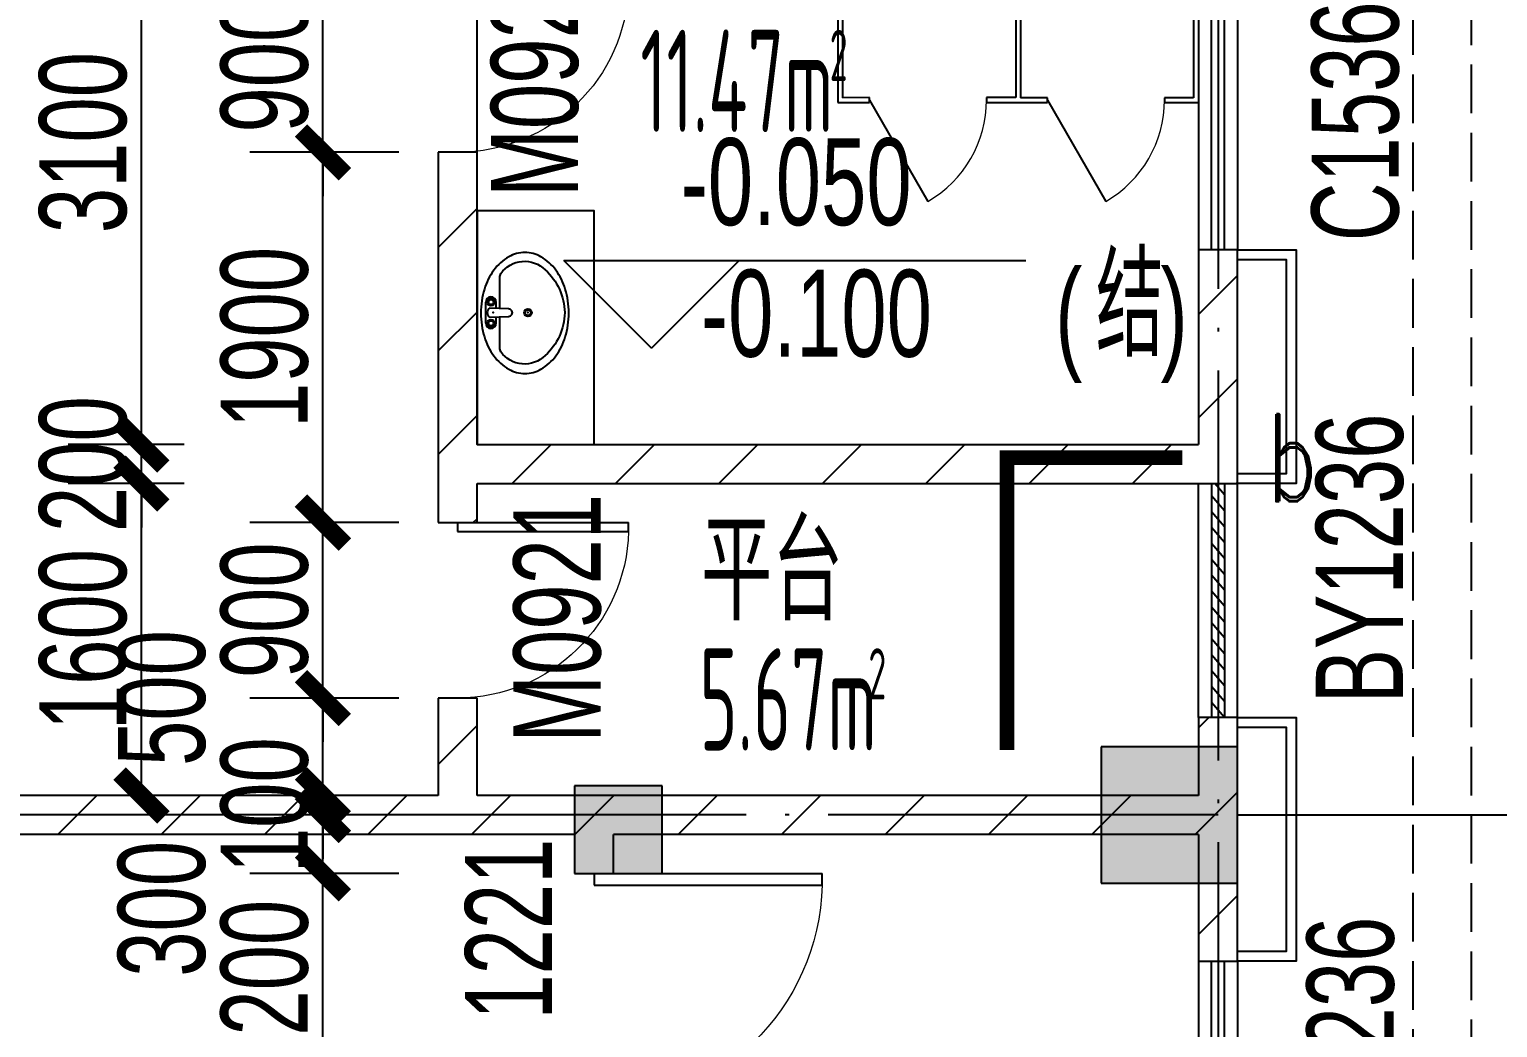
# Model space of a CAD drawing. Extents: x 1821501 to 1914341, y 446160 to 501460.
# Drawn here: x 1900945 to 1908475, y 472719 to 477841 of the extents above; entities that cross this region are included whole.
import ezdxf

# ---------------------------------------------------------------- set-up
doc = ezdxf.new("R2010")
doc.units = 0
doc.header["$LTSCALE"] = 1000
doc.linetypes.add('11#平面图$0$DASH', pattern=[0.35, 0.25, -0.1])
doc.linetypes.add('11#平面图$0$DOTE', pattern=[2.42, 2, -0.2, 0.02, -0.2])
doc.layers.get('0').update_dxf_attribs({"linetype": 'CONTINUOUS'})
doc.layers.get('Defpoints').update_dxf_attribs({"linetype": 'CONTINUOUS'})
for name, color, linetype in [('11#平面图$0$A-Anno-Dims', 3, 'CONTINUOUS'), ('11#平面图$0$A-Anno-Levl', 201, 'CONTINUOUS'), ('11#平面图$0$A-Anno-Note', 241, 'CONTINUOUS'), ('11#平面图$0$A-Grid', 222, '11#平面图$0$DOTE'), ('11#平面图$0$A-Grid-Iden', 11, 'CONTINUOUS'), ('11#平面图$0$A-Roof', 131, 'CONTINUOUS'), ('11#平面图$0$A-Wall-Patt', 13, 'CONTINUOUS'), ('11#平面图$0$AX-3-WALL-HXT-P03、P05、P07$0$X-Asst-Patt-Pstn', 3, 'CONTINUOUS'), ('11#平面图$0$PUB_HATCH', 8, 'CONTINUOUS'), ('11#平面图$0$S-Cols', 90, 'CONTINUOUS'), ('11#平面图$0$WALL', 2, 'CONTINUOUS'), ('11#平面图$0$WINDOW', 4, 'CONTINUOUS'), ('11#平面图$0$WINDOW_TEXT', 7, 'CONTINUOUS')]:
    doc.layers.add(name, color=color, linetype=linetype)
doc.layers.add('11#平面图$0$尺寸标注-柱', color=3, linetype='CONTINUOUS', lineweight=18)
doc.styles.add('11#平面图$0$_TCH_DIM', font='JZFZ_ENA', dxfattribs={"width": 0.7, "bigfont": 'JZFZ_CNB'})
doc.styles.add('11#平面图$0$_TCH_DIM_T3', font='JZFZ_ENA', dxfattribs={"width": 0.7, "bigfont": 'JZFZ_CNB'})
doc.styles.add('11#平面图$0$_TCH_LABEL', font='ROMAND', dxfattribs={"width": 0.7, "height": 5, "bigfont": 'JZFZ_CNB'})
doc.styles.add('11#平面图$0$_TCH_WINDOW', font='JZFZ_ENA', dxfattribs={"width": 0.7, "height": 5, "bigfont": 'JZFZ_CNB'})
doc.styles.add('11#平面图$0$STANDARD', font='GBENOR', dxfattribs={"bigfont": 'GBCBIG'})
doc.dimstyles.new('11#平面图$0$_TCH_ARCH&&150', dxfattribs={"dimtxt": 446.25, "dimasz": 225, "dimexe": 375, "dimexo": 375, "dimgap": 75, "dimtad": 1, "dimdec": 0, "dimzin": 0, "dimdsep": 46, "dimtxsty": '11#平面图$0$_TCH_DIM_T3', "dimblk": '11#平面图$0$_ArchTick', "dimcen": 0.09, "dimclrt": 7, "dimazin": 2, "dimtfac": 1, "dimtdec": 0, "dimtix": 1, "dimtmove": 2, "dimatfit": 3, "dimtolj": 1, "dimtzin": 0, "dimarcsym": 0})
pattern_1 = [(45, (0, 269.27), (-265.16515, 265.16515), [])]

# ---------------------------------------------------------------- blocks, each defined once
blk = doc.blocks.new('11#平面图$0$_ArchTick')
at = {"color": 0, "linetype": 'ByBlock', "const_width": 0.4}
blk.add_lwpolyline([(-0.5, -0.5), (0.5, 0.5)], dxfattribs=at)
blk = doc.blocks.new('*D300')
at = {"layer": '11#平面图$0$A-Grid-Iden', "color": 0, "lineweight": -2, "transparency": 16777216}
for p, q in [((1907415.6, 473810.5), (1911265.6, 473810.5)), ((1910890.6, 465410.5), (1910890.6, 473810.5)), ((1907415.6, 465410.5), (1911265.6, 465410.5))]:
    blk.add_line(p, q, dxfattribs=at)
at = {"layer": 'Defpoints', "color": 0, "transparency": 16777216}
for p in [(1907040.6, 473810.5), (1910890.6, 473810.5), (1907040.6, 465410.5)]:
    blk.add_point(p, dxfattribs=at)
at = {"layer": '11#平面图$0$A-Grid-Iden', "color": 0, "lineweight": -2, "transparency": 16777216, "xscale": 225, "yscale": 225, "zscale": 225}
for p, rotation in [((1910890.6, 473810.5), 90), ((1910890.6, 465410.5), 270)]:
    blk.add_blockref('11#平面图$0$_ArchTick', p, dxfattribs=dict(at, rotation=rotation))
at = {"layer": '11#平面图$0$A-Grid-Iden', "color": 7, "transparency": 16777216, "insert": (1910592.5, 469610.5), "char_height": 446.25, "attachment_point": 5, "rotation": 90, "style": '11#平面图$0$_TCH_DIM_T3'}
blk.add_mtext('\\A1;8400', dxfattribs=at)
blk = doc.blocks.new('*D301')
at = {"layer": '11#平面图$0$A-Grid-Iden', "color": 0, "lineweight": -2, "transparency": 16777216}
for p, q in [((1907415.6, 482210.5), (1911265.6, 482210.5)), ((1910890.6, 473810.5), (1910890.6, 482210.5)), ((1907415.6, 473810.5), (1911265.6, 473810.5))]:
    blk.add_line(p, q, dxfattribs=at)
at = {"layer": 'Defpoints', "color": 0, "transparency": 16777216}
for p in [(1907040.6, 482210.5), (1910890.6, 482210.5), (1907040.6, 473810.5)]:
    blk.add_point(p, dxfattribs=at)
at = {"layer": '11#平面图$0$A-Grid-Iden', "color": 0, "lineweight": -2, "transparency": 16777216, "xscale": 225, "yscale": 225, "zscale": 225}
for p, rotation in [((1910890.6, 482210.5), 90), ((1910890.6, 473810.5), 270)]:
    blk.add_blockref('11#平面图$0$_ArchTick', p, dxfattribs=dict(at, rotation=rotation))
at = {"layer": '11#平面图$0$A-Grid-Iden', "color": 7, "transparency": 16777216, "insert": (1910592.5, 478010.5), "char_height": 446.25, "attachment_point": 5, "rotation": 90, "style": '11#平面图$0$_TCH_DIM_T3'}
blk.add_mtext('\\A1;8400', dxfattribs=at)
blk = doc.blocks.new('*D304')
at = {"layer": '11#平面图$0$A-Grid-Iden', "color": 0, "lineweight": -2, "transparency": 16777216}
for p, q in [((1907790.6, 490710.5), (1912465.6, 490710.5)), ((1912090.6, 456910.5), (1912090.6, 490710.5)), ((1907790.6, 456910.5), (1912465.6, 456910.5))]:
    blk.add_line(p, q, dxfattribs=at)
at = {"layer": 'Defpoints', "color": 0, "transparency": 16777216}
for p in [(1907415.6, 490710.5), (1912090.6, 490710.5), (1907415.6, 456910.5)]:
    blk.add_point(p, dxfattribs=at)
at = {"layer": '11#平面图$0$A-Grid-Iden', "color": 0, "lineweight": -2, "transparency": 16777216, "xscale": 225, "yscale": 225, "zscale": 225}
for p, rotation in [((1912090.6, 490710.5), 90), ((1912090.6, 456910.5), 270)]:
    blk.add_blockref('11#平面图$0$_ArchTick', p, dxfattribs=dict(at, rotation=rotation))
at = {"layer": '11#平面图$0$A-Grid-Iden', "color": 7, "transparency": 16777216, "insert": (1911792.5, 473810.5), "char_height": 446.25, "attachment_point": 5, "rotation": 90, "style": '11#平面图$0$_TCH_DIM_T3'}
blk.add_mtext('\\A1;33800', dxfattribs=at)
blk = doc.blocks.new('11#平面图$0$$WINLIB2D$00000039')
at = {"color": 0}
for points in [[(-0.5, 0.5), (-0.5, -0.5)], [(0.5, 0.5), (-0.5, 0.5)], [(0.5, -0.5), (0.5, 0.5)], [(-0.5, 0.1667), (0.5, 0.1667)], [(-0.3839, -0.1667), (-0.448, 0.1667)], [(-0.3159, -0.1667), (-0.38, 0.1667)], [(-0.2479, -0.1667), (-0.312, 0.1667)], [(-0.1799, -0.1667), (-0.244, 0.1667)], [(-0.1119, -0.1667), (-0.176, 0.1667)], [(-0.0439, -0.1667), (-0.108, 0.1667)], [(0.0241, -0.1667), (-0.04, 0.1667)], [(0.0921, -0.1667), (0.028, 0.1667)], [(0.16, -0.1667), (0.0959, 0.1667)], [(0.228, -0.1667), (0.1639, 0.1667)], [(0.296, -0.1667), (0.2319, 0.1667)], [(0.364, -0.1667), (0.2999, 0.1667)], [(0.432, -0.1667), (0.3679, 0.1667)], [(0.5, -0.1667), (0.4359, 0.1667)], [(-0.4519, -0.1667), (-0.5, 0.0836)], [(-0.5, -0.1667), (0.5, -0.1667)], [(0.5, -0.5), (-0.5, -0.5)]]:
    blk.add_lwpolyline(points, dxfattribs=at)
blk = doc.blocks.new('11#平面图$0$$TCHSYS$WIN2D')
for p, q in [((-0.5, 0.5), (0.5, 0.5)), ((-0.5, 0.5), (-0.5, -0.5)), ((0.5, 0.5), (0.5, -0.5)), ((0.5, 0.1667), (-0.5, 0.1667)), ((0.5, -0.1667), (-0.5, -0.1667)), ((-0.5, -0.5), (0.5, -0.5))]:
    blk.add_line(p, q)
blk = doc.blocks.new('11#平面图$0$$TCHSYS$DOOR2D')
for p, q in [((0.45, 0.975), (0.5, 0.975)), ((0.45, 0), (0.45, 0.975)), ((0.5, 0), (0.5, 0.975)), ((0.5, 0), (0.45, 0))]:
    blk.add_line(p, q)
at = {"lineweight": 13}
blk.add_arc((0.475, 0), 0.975, 91.46928, 180, dxfattribs=at)
blk = doc.blocks.new('11#平面图$0$A$C7CF12DCB')
at = {"layer": '11#平面图$0$A-Wall-Patt'}
for points in [[(75800, 17250), (75100, 17250), (75100, 16550), (75800, 16550)], [(72850, 17050), (72400, 17050), (72400, 16600), (72850, 16600)]]:
    blk.add_hatch(color=256, dxfattribs=at).paths.add_polyline_path(points)
at = {"layer": '11#平面图$0$S-Cols'}
for p, q in [((75800, 17250), (75100, 17250)), ((75100, 17250), (75100, 16550)), ((75800, 16550), (75800, 17250)), ((72850, 17050), (72400, 17050)), ((72400, 17050), (72400, 16600)), ((72850, 16600), (72850, 17050)), ((72400, 16600), (72850, 16600)), ((75100, 16550), (75800, 16550))]:
    blk.add_line(p, q, dxfattribs=at)
blk = doc.blocks.new('*D191')
at = {"layer": '11#平面图$0$A-Anno-Dims', "color": 0, "lineweight": -2, "transparency": 16777216}
for p, q in [((73356.6, 23825), (72763.2, 23825)), ((73138.2, 22225), (73138.2, 23825)), ((73356.6, 22225), (72763.2, 22225))]:
    blk.add_line(p, q, dxfattribs=at)
at = {"layer": 'Defpoints', "color": 0, "transparency": 16777216}
for p in [(73138.2, 23825), (73731.6, 23825), (73731.6, 22225)]:
    blk.add_point(p, dxfattribs=at)
at = {"layer": '11#平面图$0$A-Anno-Dims', "color": 0, "lineweight": -2, "transparency": 16777216, "xscale": 225, "yscale": 225, "zscale": 225}
for p, rotation in [((73138.2, 23825), 90), ((73138.2, 22225), 270)]:
    blk.add_blockref('11#平面图$0$_ArchTick', p, dxfattribs=dict(at, rotation=rotation))
at = {"layer": '11#平面图$0$A-Anno-Dims', "color": 7, "transparency": 16777216, "insert": (72840.1, 23025), "char_height": 446.25, "attachment_point": 5, "rotation": 90, "style": '11#平面图$0$_TCH_DIM_T3'}
blk.add_mtext('\\A1;1600', dxfattribs=at)
blk = doc.blocks.new('*D192')
at = {"layer": '11#平面图$0$A-Anno-Dims', "color": 0, "lineweight": -2, "transparency": 16777216}
for p, q in [((73138.2, 24025), (73138.2, 24250)), ((73356.6, 24025), (72763.2, 24025)), ((73138.2, 23825), (73138.2, 24025)), ((73356.6, 23825), (72763.2, 23825)), ((73138.2, 23825), (73138.2, 23600))]:
    blk.add_line(p, q, dxfattribs=at)
at = {"layer": 'Defpoints', "color": 0, "transparency": 16777216}
for p in [(73138.2, 24025), (73731.6, 24025), (73731.6, 23825)]:
    blk.add_point(p, dxfattribs=at)
at = {"layer": '11#平面图$0$A-Anno-Dims', "color": 0, "lineweight": -2, "transparency": 16777216, "xscale": 225, "yscale": 225, "zscale": 225}
for p, rotation in [((73138.2, 24025), 270), ((73138.2, 23825), 90)]:
    blk.add_blockref('11#平面图$0$_ArchTick', p, dxfattribs=dict(at, rotation=rotation))
at = {"layer": '11#平面图$0$A-Anno-Dims', "color": 7, "transparency": 16777216, "insert": (72840.1, 23925), "char_height": 446.25, "attachment_point": 5, "rotation": 90, "style": '11#平面图$0$_TCH_DIM_T3'}
blk.add_mtext('\\A1;200', dxfattribs=at)
blk = doc.blocks.new('*D193')
at = {"layer": '11#平面图$0$A-Anno-Dims', "color": 0, "lineweight": -2, "transparency": 16777216}
for p, q in [((73356.6, 27125), (72763.2, 27125)), ((73138.2, 24025), (73138.2, 27125)), ((73356.6, 24025), (72763.2, 24025))]:
    blk.add_line(p, q, dxfattribs=at)
at = {"layer": 'Defpoints', "color": 0, "transparency": 16777216}
for p in [(73138.2, 27125), (73731.6, 27125), (73731.6, 24025)]:
    blk.add_point(p, dxfattribs=at)
at = {"layer": '11#平面图$0$A-Anno-Dims', "color": 0, "lineweight": -2, "transparency": 16777216, "xscale": 225, "yscale": 225, "zscale": 225}
for p, rotation in [((73138.2, 27125), 90), ((73138.2, 24025), 270)]:
    blk.add_blockref('11#平面图$0$_ArchTick', p, dxfattribs=dict(at, rotation=rotation))
at = {"layer": '11#平面图$0$A-Anno-Dims', "color": 7, "transparency": 16777216, "insert": (72840.1, 25575), "char_height": 446.25, "attachment_point": 5, "rotation": 90, "style": '11#平面图$0$_TCH_DIM_T3'}
blk.add_mtext('\\A1;3100', dxfattribs=at)
blk = doc.blocks.new('*D218')
at = {"layer": '11#平面图$0$A-Anno-Dims', "color": 0, "lineweight": -2, "transparency": 16777216}
for p, q in [((74068.8, 21825), (74068.8, 22050)), ((74457.7, 21825), (73693.8, 21825)), ((74068.8, 20625), (74068.8, 21825)), ((74457.7, 20625), (73693.8, 20625)), ((74068.8, 20625), (74068.8, 20400))]:
    blk.add_line(p, q, dxfattribs=at)
at = {"layer": 'Defpoints', "color": 0, "transparency": 16777216}
for p in [(74068.8, 21825), (74832.7, 21825), (74832.7, 20625)]:
    blk.add_point(p, dxfattribs=at)
at = {"layer": '11#平面图$0$A-Anno-Dims', "color": 0, "lineweight": -2, "transparency": 16777216, "xscale": 225, "yscale": 225, "zscale": 225}
for p, rotation in [((74068.8, 21825), 270), ((74068.8, 20625), 90)]:
    blk.add_blockref('11#平面图$0$_ArchTick', p, dxfattribs=dict(at, rotation=rotation))
at = {"layer": '11#平面图$0$A-Anno-Dims', "color": 7, "transparency": 16777216, "insert": (73770.7, 21225), "char_height": 446.25, "attachment_point": 5, "rotation": 90, "style": '11#平面图$0$_TCH_DIM_T3'}
blk.add_mtext('\\A1;1200', dxfattribs=at)
blk = doc.blocks.new('*D219')
at = {"layer": '11#平面图$0$A-Anno-Dims', "color": 0, "lineweight": -2, "transparency": 16777216}
for p, q in [((74457.7, 22125), (73693.8, 22125)), ((74068.8, 21825), (74068.8, 22125)), ((74457.7, 21825), (73693.8, 21825))]:
    blk.add_line(p, q, dxfattribs=at)
at = {"layer": 'Defpoints', "color": 0, "transparency": 16777216}
for p in [(74068.8, 22125), (74832.7, 22125), (74832.7, 21825)]:
    blk.add_point(p, dxfattribs=at)
at = {"layer": '11#平面图$0$A-Anno-Dims', "color": 0, "lineweight": -2, "transparency": 16777216, "xscale": 225, "yscale": 225, "zscale": 225}
for p, rotation in [((74068.8, 22125), 90), ((74068.8, 21825), 270)]:
    blk.add_blockref('11#平面图$0$_ArchTick', p, dxfattribs=dict(at, rotation=rotation))
at = {"layer": '11#平面图$0$A-Anno-Dims', "color": 7, "transparency": 16777216, "insert": (73243.8, 21643.3), "char_height": 446.25, "attachment_point": 5, "rotation": 90, "style": '11#平面图$0$_TCH_DIM_T3'}
blk.add_mtext('\\A1;300', dxfattribs=at)
blk = doc.blocks.new('*D220')
at = {"layer": '11#平面图$0$A-Anno-Dims', "color": 0, "lineweight": -2, "transparency": 16777216}
for p, q in [((74068.8, 22225), (74068.8, 22450)), ((74457.7, 22225), (73693.8, 22225)), ((74068.8, 22125), (74068.8, 22225)), ((74457.7, 22125), (73693.8, 22125)), ((74068.8, 22125), (74068.8, 21900))]:
    blk.add_line(p, q, dxfattribs=at)
at = {"layer": 'Defpoints', "color": 0, "transparency": 16777216}
for p in [(74068.8, 22225), (74832.7, 22225), (74832.7, 22125)]:
    blk.add_point(p, dxfattribs=at)
at = {"layer": '11#平面图$0$A-Anno-Dims', "color": 0, "lineweight": -2, "transparency": 16777216, "xscale": 225, "yscale": 225, "zscale": 225}
for p, rotation in [((74068.8, 22225), 270), ((74068.8, 22125), 90)]:
    blk.add_blockref('11#平面图$0$_ArchTick', p, dxfattribs=dict(at, rotation=rotation))
at = {"layer": '11#平面图$0$A-Anno-Dims', "color": 7, "transparency": 16777216, "insert": (73770.7, 22175), "char_height": 446.25, "attachment_point": 5, "rotation": 90, "style": '11#平面图$0$_TCH_DIM_T3'}
blk.add_mtext('\\A1;100', dxfattribs=at)
blk = doc.blocks.new('*D221')
at = {"layer": '11#平面图$0$A-Anno-Dims', "color": 0, "lineweight": -2, "transparency": 16777216}
for p, q in [((74457.7, 22725), (73693.8, 22725)), ((74068.8, 22225), (74068.8, 22725)), ((74457.7, 22225), (73693.8, 22225))]:
    blk.add_line(p, q, dxfattribs=at)
at = {"layer": 'Defpoints', "color": 0, "transparency": 16777216}
for p in [(74068.8, 22725), (74832.7, 22725), (74832.7, 22225)]:
    blk.add_point(p, dxfattribs=at)
at = {"layer": '11#平面图$0$A-Anno-Dims', "color": 0, "lineweight": -2, "transparency": 16777216, "xscale": 225, "yscale": 225, "zscale": 225}
for p, rotation in [((74068.8, 22725), 90), ((74068.8, 22225), 270)]:
    blk.add_blockref('11#平面图$0$_ArchTick', p, dxfattribs=dict(at, rotation=rotation))
at = {"layer": '11#平面图$0$A-Anno-Dims', "color": 7, "transparency": 16777216, "insert": (73243.8, 22725), "char_height": 446.25, "attachment_point": 5, "rotation": 90, "style": '11#平面图$0$_TCH_DIM_T3'}
blk.add_mtext('\\A1;500', dxfattribs=at)
blk = doc.blocks.new('*D222')
at = {"layer": '11#平面图$0$A-Anno-Dims', "color": 0, "lineweight": -2, "transparency": 16777216}
for p, q in [((74068.8, 23625), (74068.8, 23850)), ((74457.7, 23625), (73693.8, 23625)), ((74068.8, 22725), (74068.8, 23625)), ((74457.7, 22725), (73693.8, 22725)), ((74068.8, 22725), (74068.8, 22500))]:
    blk.add_line(p, q, dxfattribs=at)
at = {"layer": 'Defpoints', "color": 0, "transparency": 16777216}
for p in [(74068.8, 23625), (74832.7, 23625), (74832.7, 22725)]:
    blk.add_point(p, dxfattribs=at)
at = {"layer": '11#平面图$0$A-Anno-Dims', "color": 0, "lineweight": -2, "transparency": 16777216, "xscale": 225, "yscale": 225, "zscale": 225}
for p, rotation in [((74068.8, 23625), 270), ((74068.8, 22725), 90)]:
    blk.add_blockref('11#平面图$0$_ArchTick', p, dxfattribs=dict(at, rotation=rotation))
at = {"layer": '11#平面图$0$A-Anno-Dims', "color": 7, "transparency": 16777216, "insert": (73770.7, 23175), "char_height": 446.25, "attachment_point": 5, "rotation": 90, "style": '11#平面图$0$_TCH_DIM_T3'}
blk.add_mtext('\\A1;900', dxfattribs=at)
blk = doc.blocks.new('*D223')
at = {"layer": '11#平面图$0$A-Anno-Dims', "color": 0, "lineweight": -2, "transparency": 16777216}
for p, q in [((74457.7, 25525), (73693.8, 25525)), ((74068.8, 23625), (74068.8, 25525)), ((74457.7, 23625), (73693.8, 23625))]:
    blk.add_line(p, q, dxfattribs=at)
at = {"layer": 'Defpoints', "color": 0, "transparency": 16777216}
for p in [(74068.8, 25525), (74832.7, 25525), (74832.7, 23625)]:
    blk.add_point(p, dxfattribs=at)
at = {"layer": '11#平面图$0$A-Anno-Dims', "color": 0, "lineweight": -2, "transparency": 16777216, "xscale": 225, "yscale": 225, "zscale": 225}
for p, rotation in [((74068.8, 25525), 90), ((74068.8, 23625), 270)]:
    blk.add_blockref('11#平面图$0$_ArchTick', p, dxfattribs=dict(at, rotation=rotation))
at = {"layer": '11#平面图$0$A-Anno-Dims', "color": 7, "transparency": 16777216, "insert": (73770.7, 24575), "char_height": 446.25, "attachment_point": 5, "rotation": 90, "style": '11#平面图$0$_TCH_DIM_T3'}
blk.add_mtext('\\A1;1900', dxfattribs=at)
blk = doc.blocks.new('*D224')
at = {"layer": '11#平面图$0$A-Anno-Dims', "color": 0, "lineweight": -2, "transparency": 16777216}
for p, q in [((74068.8, 26425), (74068.8, 26650)), ((74457.7, 26425), (73693.8, 26425)), ((74068.8, 25525), (74068.8, 26425)), ((74457.7, 25525), (73693.8, 25525)), ((74068.8, 25525), (74068.8, 25300))]:
    blk.add_line(p, q, dxfattribs=at)
at = {"layer": 'Defpoints', "color": 0, "transparency": 16777216}
for p in [(74068.8, 26425), (74832.7, 26425), (74832.7, 25525)]:
    blk.add_point(p, dxfattribs=at)
at = {"layer": '11#平面图$0$A-Anno-Dims', "color": 0, "lineweight": -2, "transparency": 16777216, "xscale": 225, "yscale": 225, "zscale": 225}
for p, rotation in [((74068.8, 26425), 270), ((74068.8, 25525), 90)]:
    blk.add_blockref('11#平面图$0$_ArchTick', p, dxfattribs=dict(at, rotation=rotation))
at = {"layer": '11#平面图$0$A-Anno-Dims', "color": 7, "transparency": 16777216, "insert": (73770.7, 25975), "char_height": 446.25, "attachment_point": 5, "rotation": 90, "style": '11#平面图$0$_TCH_DIM_T3'}
blk.add_mtext('\\A1;900', dxfattribs=at)
blk = doc.blocks.new('11#平面图$0$A$C39280DA7')
at = {"layer": '11#平面图$0$A-Anno-Note', "style": '11#平面图$0$STANDARD', "width": 0.6}
for s, height, p in [('11.47m', 525, (68903.5, 7440.5)), ('2', 262.5, (69874.8, 7703)), ('5.67m', 525, (69206.9, 4267.1)), ('2', 262.5, (70073.1, 4529.6))]:
    blk.add_text(s, height=height, dxfattribs=at).set_placement(p)
at = {"layer": '11#平面图$0$A-Anno-Note', "style": '11#平面图$0$STANDARD'}
blk.add_text('平台', height=506.38, dxfattribs=at).set_placement((69214.9, 4934.2))
blk = doc.blocks.new('11#平面图$0$$lvtry$00000196')
at = {"color": 0}
for points in [[(219.4, -384.7, 0.106486), (288.5, -307.6, 0.130324), (310.3, -225.4, 0.130324), (288.5, -143.1, 0.106486), (219.4, -66, 0.084172), (122.7, -18.1, 0.073176), (0, 0, 0.073176), (-122.7, -18.1, 0.084172), (-219.4, -66, 0.106486), (-288.5, -143.1, 0.130324), (-310.3, -225.4, 0.130324), (-288.5, -307.6, 0.106486), (-219.4, -384.7, 0.084172), (-122.7, -432.7, 0.073176), (0, -450.7, 0.073176), (122.7, -432.7, 0.084172)], [(-21.8, -44.3), (-17.3, -142, 1), (21, -142), (25.6, -44.3, 0.493794)]]:
    blk.add_lwpolyline(points, format="xyb", close=True, dxfattribs=at)
for points in [[(-52.4, -25.1), (56.2, -25.1)], [(-52.4, -78), (-20.3, -78)], [(24, -78), (56.2, -78)]]:
    blk.add_lwpolyline(points, dxfattribs=at)
for points in [[(-217.8, -329.4, -0.467303), (-199.2, -102.7, -0.154885), (-179, -96.3), (-17.3, -96.3, -0.154885)], [(21, -96.3), (182.8, -96.3, -0.154885), (203, -102.7, -0.467303), (221.6, -329.4, -0.210278), (1.9, -429.5, -0.210278), (-217.8, -329.4, -0.467303)]]:
    blk.add_lwpolyline(points, format="xyb", dxfattribs=at)
for centre, radius in [((-52.4, -51.6), 19.4), ((-52.4, -51.6), 12.6), ((56.2, -51.6), 19.4), ((56.2, -51.6), 12.6), ((1.9, -241), 19.7), ((1.9, -241), 14.7)]:
    blk.add_circle(centre, radius, dxfattribs=at)
for centre, start, end in [((-52.4, -51.6), 90, 270), ((56.2, -51.6), 270, 90)]:
    blk.add_arc(centre, 26.5, start, end, dxfattribs=at)
for p in [(1.9, -62.4), (1.9, -241)]:
    blk.add_point(p, dxfattribs=at)
blk = doc.blocks.new('11#平面图$0$$lvtry$00000191')
at = {"color": 0}
for p, q in [((-250, -50, 0), (-39, -218.8, 0)), ((39, -218.8, 0), (250, -50, 0)), ((-250, -450, 0), (-39, -281.2, 0)), ((39, -281.2, 0), (250, -450, 0))]:
    blk.add_line(p, q, dxfattribs=at)
at = {"color": 0, "elevation": 0}
for points in [[(300, 0), (-300, 0), (-300, -500), (300, -500)], [(250, -50), (-250, -50), (-250, -450), (250, -450)]]:
    blk.add_lwpolyline(points, close=True, dxfattribs=at)
at = {"color": 0}
blk.add_circle((0, -250, 0), 50, dxfattribs=at)
blk.add_point((0, -250, 0), dxfattribs=at)
blk = doc.blocks.new('11#平面图$0$$lvtry$00000205')
at = {"color": 0}
for p, q in [((48.2, -60), (-48.2, -60)), ((-108.6, -133.5), (-210, -128)), ((-106.4, -102.8), (-181.9, -87.7)), ((-109.1, -123.9), (-97, -381.5)), ((97, -381.5), (109.1, -123.9)), ((106.4, -102.8), (181.9, -87.7)), ((108.6, -133.5), (210, -128)), ((-107.1, -165.6), (-210, -165.6)), ((-105.7, -196.5), (-210, -196.5)), ((105.7, -196.5), (210, -196.5)), ((107.1, -165.6), (210, -165.6)), ((-104.2, -227.4), (-210, -227.4)), ((-102.8, -258.3), (-210, -258.3)), ((-101.3, -289.2), (-210, -289.2)), ((101.3, -289.2), (210, -289.2)), ((102.8, -258.3), (210, -258.3)), ((104.2, -227.4), (210, -227.4)), ((-99.9, -320.1), (-210, -320.1)), ((-190.7, -354.4), (-98.7, -345.4)), ((190.7, -354.4), (98.7, -345.4)), ((99.9, -320.1), (210, -320.1)), ((-4.3, -470), (4.3, -470))]:
    blk.add_line(p, q, dxfattribs=at)
blk.add_lwpolyline([(184.4, -359.6, -0.046574), (190.7, -354.4, 0.248797), (210, -318.1), (210, -128.3, 0.218491), (197.5, -101.1), (90.1, -8.7, 0.179479), (66.7, 0), (-66.7, 0, 0.179479), (-90.1, -8.7), (-197.5, -101.1, 0.218491), (-210, -128.3), (-210, -318.1, 0.248797), (-190.7, -354.4, -0.046574), (-184.4, -359.6, -0.139709), (-134.8, -448, 0.12003), (-120, -477, 0.218108), (-4.3, -530), (4.3, -530, 0.218108), (120, -477, 0.12003), (134.8, -448, -0.139709)], format="xyb", close=True, dxfattribs=at)
at = {"color": 0, "const_width": 3}
blk.add_lwpolyline([(48.6, -152.7, 1), (-48.6, -152.7, 1)], format="xyb", close=True, dxfattribs=at)
at = {"color": 0}
for centre, radius, start, end in [((-48.2, -121), 61, 90, 182.693), ((48.2, -121), 61, 357.307, 90), ((-4.3, -377.2), 92.8, 182.693, 270), ((4.3, -377.2), 92.8, 270, 357.307)]:
    blk.add_arc(centre, radius, start, end, dxfattribs=at)
for p in [(0, 0), (0, -152.7)]:
    blk.add_point(p, dxfattribs=at)
blk = doc.blocks.new('11#平面图$0$$lvtry$00000221')
at = {"color": 0}
for p, q in [((-124.2, -91.5, 0), (-43.3, -215.6, 0)), ((-115.8, -76, 0), (115.8, -76, 0)), ((43.3, -215.6, 0), (124.2, -91.5, 0))]:
    blk.add_line(p, q, dxfattribs=at)
at = {"color": 0, "elevation": 0}
blk.add_lwpolyline([(69.3, -230.6, -0.57735), (-69.3, -230.6), (-161.9, -88.4, -0.145378), (-170, -61.1), (-170, 0), (170, 0), (170, -61.1, -0.145378), (161.9, -88.4)], format="xyb", close=True, dxfattribs=at)
at = {"color": 0}
for centre, radius in [((0, -38, 0), 17.7), ((0, -177, 0), 20)]:
    blk.add_circle(centre, radius, dxfattribs=at)
for centre, radius, start, end in [((-115.8, -86, 0), 10, 90, 213.0863), ((115.8, -86, 0), 10, 326.9137, 90), ((0, -190.6, 0), 50, 210, 330)]:
    blk.add_arc(centre, radius, start, end, dxfattribs=at)
for p in [(0, -38, 0), (0, -177, 0)]:
    blk.add_point(p, dxfattribs=at)
blk = doc.blocks.new('11#平面图$0$$TCHSYS$APDOOR2D')
blk.add_line((0.5, 0), (0, 0.866))
at = {"lineweight": 13}
blk.add_arc((0.5, 0), 1, 120, 180, dxfattribs=at)
blk = doc.blocks.new('11#平面图$0$A$C3F495FDD')
at = {"layer": '11#平面图$0$A-Roof'}
for points in [[(681.1, 2600), (1581.1, 2600), (1424.4, 2940.9), (681.1, 3100)], [(1681.1, 3100), (1681.1, 2500), (681.1, 2500)], [(1581.1, 3100), (1581.1, 2600), (681.1, 2600)]]:
    blk.add_lwpolyline(points, dxfattribs=at)
at = {"layer": '11#平面图$0$AX-3-WALL-HXT-P03、P05、P07$0$X-Asst-Patt-Pstn'}
for p, q in [((2268.7, 6399.9), (2268.7, 5999.9)), ((2293.7, 6399.9), (2268.7, 6399.9)), ((2293.7, 6399.9), (2293.7, 5999.9)), ((2981.1, 6400), (2956.1, 6399.9)), ((2956.1, 6399.9), (2956.2, 5999.9)), ((2981.1, 6400), (2981.2, 6000)), ((3656.1, 6400), (3656.2, 6000)), ((3681.1, 6400), (3656.1, 6400)), ((3681.1, 6400), (3681.2, 6000)), ((2293.7, 5999.9), (2268.7, 5999.9)), ((2981.2, 6000), (2956.2, 5999.9)), ((3681.2, 6000), (3656.2, 6000)), ((2693.6, 4644.6), (2531, 4644.7)), ((2531.1, 3299.9), (2531, 4644.7)), ((2556, 4619.7), (2693.6, 4619.6)), ((2556.1, 3299.9), (2556, 4619.7)), ((2693.6, 4619.6), (2693.6, 4644.6)), ((3456.1, 4644.6), (3293.6, 4644.6)), ((3293.6, 4644.6), (3293.6, 4619.6)), ((3293.6, 4619.6), (3443.6, 4619.6)), ((3443.7, 3299.9), (3443.6, 4619.6)), ((3606.1, 4644.7), (3456.1, 4644.7)), ((3468.7, 3299.9), (3468.6, 4619.7)), ((3468.6, 4619.7), (3606.1, 4619.7)), ((3606.1, 4619.7), (3606.1, 4644.7)), ((4381.1, 4644.7), (4206.1, 4644.7)), ((4206.1, 4644.7), (4206.1, 4619.7)), ((4206.1, 4619.7), (4356.1, 4619.7)), ((4356.2, 3299.9), (4356.1, 4619.7)), ((4381.2, 3299.9), (4381.1, 4644.7)), ((2531.1, 3299.9), (2556.1, 3299.9)), ((3443.7, 3299.9), (3468.7, 3299.9)), ((4356.2, 3299.9), (4381.2, 3299.9)), ((2531.1, 3100.1), (2531, 1755.3)), ((2556.1, 3100.1), (2531.1, 3100.1)), ((2556.1, 3100.1), (2556, 1780.3)), ((3443.7, 3100.1), (3443.6, 1780.4)), ((3468.7, 3100.1), (3443.7, 3100.1)), ((3468.7, 3100.1), (3468.6, 1780.3)), ((4356.2, 3100.1), (4356.1, 1780.3)), ((4381.2, 3100), (4356.2, 3100.1)), ((4381.2, 3100), (4381.1, 1755.3)), ((2531, 1755.3), (2693.6, 1755.4)), ((2693.6, 1780.4), (2556, 1780.3)), ((2693.6, 1755.4), (2693.6, 1780.4)), ((3443.6, 1780.4), (3293.6, 1780.4)), ((3293.6, 1780.4), (3293.6, 1755.4)), ((3293.6, 1755.4), (3456.1, 1755.4)), ((3456.1, 1755.3), (3606.1, 1755.3)), ((3606.1, 1780.3), (3468.6, 1780.3)), ((3606.1, 1755.3), (3606.1, 1780.3)), ((4356.1, 1780.3), (4206.1, 1780.3)), ((4206.1, 1780.3), (4206.1, 1755.3)), ((4206.1, 1755.3), (4381.1, 1755.3))]:
    blk.add_line(p, q, dxfattribs=at)
for points in [[(681.2, 4700), (681.2, 5900), (1281.2, 5900), (1281.2, 4700)], [(681.1, 1200), (681.1, 0), (1281.1, 0), (1281.1, 1200)]]:
    blk.add_lwpolyline(points, close=True, dxfattribs=at)
for name, p, xscale, rotation in [('11#平面图$0$$lvtry$00000191', (981.2, 6400, 0), -0.9999999999999994, 0.0039642979232113), ('11#平面图$0$$lvtry$00000196', (701.2, 5224.7), -1, 89.99603570206577), ('11#平面图$0$$lvtry$00000205', (2990.6, 3529.5), -1, 180.0039642979344), ('11#平面图$0$$lvtry$00000205', (3903.1, 3529.6), -1, 180.0039642979344)]:
    blk.add_blockref(name, p, dxfattribs=dict(at, xscale=xscale, rotation=rotation))
for name, p, rotation in [('11#平面图$0$$lvtry$00000221', (2631.1, 6400, 0), 0.0039642979340903), ('11#平面图$0$$lvtry$00000221', (3318.6, 6400.1, 0), 0.0039642979340903), ('11#平面图$0$$lvtry$00000191', (2038.5, 2600.2, 0), 179.9960357020767), ('11#平面图$0$$lvtry$00000205', (2990.6, 2870.5), 359.9960357020656), ('11#平面图$0$$lvtry$00000205', (3903.1, 2870.4), 359.9960357020656), ('11#平面图$0$$lvtry$00000196', (701.1, 675.3), 90.00396429793429)]:
    blk.add_blockref(name, p, dxfattribs=dict(at, rotation=rotation))
at = {"layer": '11#平面图$0$WINDOW', "xscale": 600, "zscale": 600}
for p, yscale, rotation in [((2993.6, 4632.1), -600, 179.9960357020662), ((3906.1, 4632.2), -600, 179.9960357020699), ((2993.6, 1767.9), 600, 180.0039642979338), ((3906.1, 1767.8), 600, 180.0039642979301)]:
    blk.add_blockref('11#平面图$0$$TCHSYS$APDOOR2D', p, dxfattribs=dict(at, yscale=yscale, rotation=rotation))
blk = doc.blocks.new('11#平面图$0$A$C124F583F')
at = {"layer": '11#平面图$0$A-Anno-Dims'}
for p1, p2, distance, picture, middle in [((73731.6, 24025), (73731.6, 27125), 593.4, '*D193', (72840.1, 25575)), ((74832.7, 25525), (74832.7, 26425), 763.9, '*D224', (73770.7, 25975)), ((74832.7, 23625), (74832.7, 25525), 763.9, '*D223', (73770.7, 24575)), ((73731.6, 23825), (73731.6, 24025), 593.4, '*D192', (72840.1, 23925)), ((73731.6, 22225), (73731.6, 23825), 593.4, '*D191', (72840.1, 23025)), ((74832.7, 22725), (74832.7, 23625), 763.9, '*D222', (73770.7, 23175)), ((74832.7, 22125), (74832.7, 22225), 763.9, '*D220', (73770.7, 22175)), ((74832.7, 20625), (74832.7, 21825), 763.9, '*D218', (73770.7, 21225))]:
    dim = blk.add_aligned_dim(p1=p1, p2=p2, distance=distance, dimstyle='11#平面图$0$_TCH_ARCH&&150', dxfattribs=at)
    dim.commit()
    dim.dimension.update_dxf_attribs({"geometry": picture, "text_midpoint": middle})
for base, p1, p2, picture, middle in [((74068.8, 22725), (74832.7, 22225), (74832.7, 22725), '*D221', (73243.8, 22725)), ((74068.8, 22125), (74832.7, 21825), (74832.7, 22125), '*D219', (73243.8, 21643.3))]:
    dim = blk.add_linear_dim(base=base, p1=p1, p2=p2, angle=90, dimstyle='11#平面图$0$_TCH_ARCH&&150', dxfattribs=at)
    dim.commit()
    dim.dimension.update_dxf_attribs({"geometry": picture, "text_midpoint": middle, "dimtype": 129})

msp = doc.modelspace()

# ---------------------------------------------------------------- hatches: boundary and pattern name
at = {"layer": '11#平面图$0$PUB_HATCH'}
h = msp.add_hatch(dxfattribs=at)
h.set_pattern_fill('普通砖', color=256, scale=150, style=0)
h.set_pattern_definition(pattern_1)
h.paths.add_polyline_path([(1903240.6, 475710.5), (1903240.6, 477210.5), (1903040.6, 477210.5), (1903040.6, 475610.5), (1903174, 475610.5)])
h = msp.add_hatch(dxfattribs=at)
h.set_pattern_fill('普通砖', color=256, scale=150, style=0)
h.set_pattern_definition(pattern_1)
h.paths.add_polyline_path([(1907140.6, 475610.5), (1907140.6, 476710.5), (1906940.6, 476710.5), (1906940.6, 475710.5), (1907007.3, 475610.5)])
h = msp.add_hatch(dxfattribs=at)
h.set_pattern_fill('普通砖', color=256, scale=150, style=0)
h.set_pattern_definition(pattern_1)
h.paths.add_polyline_path([(1903174, 475610.5), (1903240.6, 475510.5), (1906940.6, 475510.5), (1907007.3, 475610.5), (1906940.6, 475710.5), (1903240.6, 475710.5)])
h = msp.add_hatch(dxfattribs=at)
h.set_pattern_fill('普通砖', color=256, scale=150, style=0)
h.set_pattern_definition(pattern_1)
h.paths.add_polyline_path([(1903040.6, 475610.5), (1903040.6, 475310.5), (1903240.6, 475310.5), (1903240.6, 475510.5), (1903174, 475610.5)])
h = msp.add_hatch(dxfattribs=at)
h.set_pattern_fill('普通砖', color=256, scale=150, style=0)
h.set_pattern_definition(pattern_1)
h.paths.add_polyline_path([(1906940.6, 475510.5), (1907140.6, 475510.5), (1907140.6, 475610.5), (1907007.3, 475610.5)])
h = msp.add_hatch(dxfattribs=at)
h.set_pattern_fill('普通砖', color=256, scale=150, style=0)
h.set_pattern_definition(pattern_1)
h.paths.add_polyline_path([(1903240.6, 473910.5), (1903240.6, 474410.5), (1903040.6, 474410.5), (1903040.6, 473910.5), (1903140.6, 473843.8)])
h = msp.add_hatch(dxfattribs=at)
h.set_pattern_fill('普通砖', color=256, scale=150, style=0)
h.set_pattern_definition(pattern_1)
h.paths.add_polyline_path([(1907140.6, 473810.5), (1907140.6, 474310.5), (1906940.6, 474310.5), (1906940.6, 473910.5), (1907007.3, 473810.5)])
h = msp.add_hatch(dxfattribs=at)
h.set_pattern_fill('普通砖', color=256, scale=150, style=0)
h.set_pattern_definition(pattern_1)
h.paths.add_polyline_path([(1903140.6, 473843.8), (1903040.6, 473910.5), (1898540.6, 473910.5), (1898740.6, 473710.5), (1903140.6, 473710.5)])
h = msp.add_hatch(dxfattribs=at)
h.set_pattern_fill('普通砖', color=256, scale=150, style=0)
h.set_pattern_definition(pattern_1)
h.paths.add_polyline_path([(1903840.6, 473777.2), (1903840.6, 473910.5), (1903240.6, 473910.5), (1903140.6, 473843.8), (1903140.6, 473710.5), (1903740.6, 473710.5)])
h = msp.add_hatch(dxfattribs=at)
h.set_pattern_fill('普通砖', color=256, scale=150, style=0)
h.set_pattern_definition(pattern_1)
h.paths.add_polyline_path([(1907007.3, 473810.5), (1906940.6, 473910.5), (1903840.6, 473910.5), (1903840.6, 473777.2), (1903940.6, 473710.5), (1906940.6, 473710.5)])
h = msp.add_hatch(dxfattribs=at)
h.set_pattern_fill('普通砖', color=256, scale=150, style=0)
h.set_pattern_definition(pattern_1)
h.paths.add_polyline_path([(1903740.6, 473710.5), (1903740.6, 473510.5), (1903940.6, 473510.5), (1903940.6, 473710.5), (1903840.6, 473777.2)])
h = msp.add_hatch(dxfattribs=at)
h.set_pattern_fill('普通砖', color=256, scale=150, style=0)
h.set_pattern_definition(pattern_1)
h.paths.add_polyline_path([(1906940.6, 473710.5), (1906940.6, 473060.5), (1907140.6, 473060.5), (1907140.6, 473810.5), (1907007.3, 473810.5)])

# ---------------------------------------------------------------- linework, layer by layer
at = {"layer": '11#平面图$0$A-Anno-Dims', "const_width": 75}
msp.add_lwpolyline([(1906858.3, 475643.3), (1905958.3, 475643.3), (1905958.3, 474143.3)], dxfattribs=at)
at = {"layer": '11#平面图$0$A-Anno-Levl'}
for p, q in [((1904135, 476205), (1903685, 476655)), ((1903685, 476655), (1906055.5, 476655)), ((1904135, 476205), (1904585, 476655))]:
    msp.add_line(p, q, dxfattribs=at)
at = {"layer": '11#平面图$0$A-Grid'}
for p, q in [((1907040.6, 490610.5), (1907040.6, 450860.5)), ((1907040.6, 473810.5), (1831440.6, 473810.5))]:
    msp.add_line(p, q, dxfattribs=at)
at = {"layer": '11#平面图$0$A-Grid-Iden'}
msp.add_line((1907140.6, 473810.5), (1913140.6, 473810.5), dxfattribs=at)
at = {"layer": '11#平面图$0$A-Roof', "linetype": '11#平面图$0$DASH'}
for points in [[(1904340.6, 464110.5), (1908340.6, 464110.5), (1908340.6, 491910.5), (1903190.6, 491910.5)], [(1904340.6, 464410.5), (1908040.6, 464410.5), (1908040.6, 491610.5), (1903190.6, 491610.5)]]:
    msp.add_lwpolyline(points, dxfattribs=at)
at = {"layer": '11#平面图$0$A-Roof'}
for points in [[(1907140.6, 476710.5), (1907440.6, 476710.5), (1907440.6, 475510.5), (1907140.6, 475510.5)], [(1907140.6, 476660.5), (1907390.6, 476660.5), (1907390.6, 475560.5), (1907140.6, 475560.5)], [(1907140.6, 474310.5), (1907440.6, 474310.5), (1907440.6, 473060.5), (1907140.6, 473060.5)], [(1907140.6, 474260.5), (1907390.6, 474260.5), (1907390.6, 473110.5), (1907140.6, 473110.5)]]:
    msp.add_lwpolyline(points, dxfattribs=at)
at = {"layer": '11#平面图$0$WALL'}
for p, q in [((1903240.6, 477210.5), (1903040.6, 477210.5)), ((1903040.6, 477210.5), (1903040.6, 475610.5)), ((1903240.6, 475710.5), (1903240.6, 477210.5)), ((1907140.6, 476710.5), (1906940.6, 476710.5)), ((1906940.6, 476710.5), (1906940.6, 475710.5)), ((1907140.6, 475610.5), (1907140.6, 476710.5)), ((1903240.6, 475710.5), (1906940.6, 475710.5)), ((1903040.6, 475610.5), (1903040.6, 475310.5)), ((1907140.6, 475510.5), (1907140.6, 475610.5)), ((1903240.6, 475310.5), (1903240.6, 475510.5)), ((1903240.6, 475510.5), (1906940.6, 475510.5)), ((1906940.6, 475510.5), (1907140.6, 475510.5)), ((1903040.6, 475310.5), (1903240.6, 475310.5)), ((1903240.6, 474410.5), (1903040.6, 474410.5)), ((1903040.6, 474410.5), (1903040.6, 473910.5)), ((1903240.6, 473910.5), (1903240.6, 474410.5)), ((1907140.6, 474310.5), (1906940.6, 474310.5)), ((1906940.6, 474310.5), (1906940.6, 473910.5)), ((1907140.6, 473810.5), (1907140.6, 474310.5)), ((1903040.6, 473910.5), (1898540.6, 473910.5)), ((1903840.6, 473910.5), (1903240.6, 473910.5)), ((1906940.6, 473910.5), (1903840.6, 473910.5)), ((1907140.6, 473060.5), (1907140.6, 473810.5)), ((1903140.6, 473710.5), (1898740.6, 473710.5)), ((1903740.6, 473710.5), (1903140.6, 473710.5)), ((1903740.6, 473710.5), (1903740.6, 473510.5)), ((1903940.6, 473510.5), (1903940.6, 473710.5)), ((1906940.6, 473710.5), (1903940.6, 473710.5)), ((1906940.6, 473710.5), (1906940.6, 473060.5)), ((1903740.6, 473510.5), (1903940.6, 473510.5)), ((1906940.6, 473060.5), (1907140.6, 473060.5))]:
    msp.add_line(p, q, dxfattribs=at)
at = {"layer": '11#平面图$0$WINDOW'}
msp.add_line((1903240.6, 477210.5), (1903240.6, 478110.5), dxfattribs=at)

# ---------------------------------------------------------------- block references
at = {"layer": '11#平面图$0$A-Anno-Note'}
for name, p in [('11#平面图$0$A$C124F583F', (1828381.5, 451685.5)), ('11#平面图$0$A$C39280DA7', (1835174.5, 469873.8)), ('11#平面图$0$A$C3F495FDD', (1902559.5, 475710.5))]:
    msp.add_blockref(name, p, dxfattribs=at)
at = {"layer": '11#平面图$0$WINDOW'}
ref = msp.add_blockref('11#平面图$0$$TCHSYS$DOOR2D', (1903140.6, 477660.5), dxfattribs=dict(at, xscale=900, yscale=-900, zscale=900, rotation=90))
ref.add_attrib('A', 'M0921', (1903758.1, 476981.8), dxfattribs={"layer": '11#平面图$0$WINDOW_TEXT', "height": 446.25, "rotation": 90, "style": '11#平面图$0$_TCH_WINDOW', "width": 0.7})
ref = msp.add_blockref('11#平面图$0$$TCHSYS$WIN2D', (1907040.6, 477460.5), dxfattribs=dict(at, xscale=-1500, yscale=-200, zscale=-1500, rotation=90))
ref.add_attrib('A', 'C1536', (1907966.3, 476753.9), dxfattribs={"layer": '11#平面图$0$WINDOW_TEXT', "height": 446.25, "rotation": 90, "style": '11#平面图$0$_TCH_WINDOW', "width": 0.7})
ref = msp.add_blockref('11#平面图$0$$WINLIB2D$00000039', (1907040.6, 474910.5), dxfattribs=dict(at, xscale=-1200, yscale=200, zscale=-1200, rotation=90))
ref.add_attrib('A', 'BY1236', (1907988.5, 474383.4), dxfattribs={"layer": '11#平面图$0$WINDOW_TEXT', "height": 446.25, "rotation": 90, "style": '11#平面图$0$_TCH_WINDOW', "width": 0.7})
ref = msp.add_blockref('11#平面图$0$$TCHSYS$DOOR2D', (1903140.6, 474860.5), dxfattribs=dict(at, xscale=900, yscale=-900, zscale=900, rotation=90))
ref.add_attrib('A', 'M0921', (1903873.9, 474180.5), dxfattribs={"layer": '11#平面图$0$WINDOW_TEXT', "height": 446.25, "rotation": 90, "style": '11#平面图$0$_TCH_WINDOW', "width": 0.7})
at = {"layer": '11#平面图$0$WINDOW', "xscale": 1200, "yscale": -1200, "zscale": 1200, "rotation": 90}
msp.add_blockref('11#平面图$0$$TCHSYS$DOOR2D', (1903840.6, 472910.5), dxfattribs=at)
at = {"layer": '11#平面图$0$WINDOW'}
ref = msp.add_blockref('11#平面图$0$$TCHSYS$WIN2D', (1907040.6, 472460.5), dxfattribs=dict(at, xscale=-1200, yscale=200, zscale=-1200, rotation=90.00000000066949))
ref.add_attrib('A', 'C1236', (1907941.4, 472057.5), dxfattribs={"layer": '11#平面图$0$WINDOW_TEXT', "height": 446.25, "rotation": 90, "style": '11#平面图$0$_TCH_WINDOW', "width": 0.7})
at = {"layer": '11#平面图$0$尺寸标注-柱'}
msp.add_blockref('11#平面图$0$A$C7CF12DCB', (1831340.6, 456910.5), dxfattribs=at)

# ---------------------------------------------------------------- texts
at = {"layer": '11#平面图$0$A-Anno-Note', "width": 0.7}
for s, height, style, p in [('-0.050', 446.25, '11#平面图$0$_TCH_DIM', (1904285, 476836.8)), ('结', 525, '11#平面图$0$_TCH_DIM', (1906413.8, 476161.7)), ('(', 446.2, '11#平面图$0$_TCH_DIM', (1906205.5, 476161.7)), (')', 446.2, '11#平面图$0$_TCH_DIM', (1906746.3, 476161.7)), ('-0.100', 446.25, '11#平面图$0$_TCH_DIM', (1904389.1, 476161.7)), ('b', 446.2, '11#平面图$0$_TCH_LABEL', (1907286.6, 475420.2))]:
    msp.add_text(s, height=height, dxfattribs=dict(at, style=style)).set_placement(p)
at = {"layer": '11#平面图$0$WINDOW_TEXT', "style": '11#平面图$0$_TCH_WINDOW', "width": 0.7}
msp.add_text('1221', height=446.25, rotation=90, dxfattribs=at).set_placement((1903625.9, 472759.9))

# ---------------------------------------------------------------- dimensions: what is measured, and where the dimension line sits
at = {"layer": '11#平面图$0$A-Grid-Iden'}
for p1, p2, distance, picture, middle in [((1907415.6, 456910.5), (1907415.6, 490710.5), -4675, '*D304', (1911792.5, 473810.5)), ((1907040.6, 473810.5), (1907040.6, 482210.5), -3850, '*D301', (1910592.5, 478010.5)), ((1907040.6, 465410.5), (1907040.6, 473810.5), -3850, '*D300', (1910592.5, 469610.5))]:
    dim = msp.add_aligned_dim(p1=p1, p2=p2, distance=distance, dimstyle='11#平面图$0$_TCH_ARCH&&150', dxfattribs=at)
    dim.commit()
    dim.dimension.update_dxf_attribs({"geometry": picture, "text_midpoint": middle})

doc.saveas('drawing.dxf')
